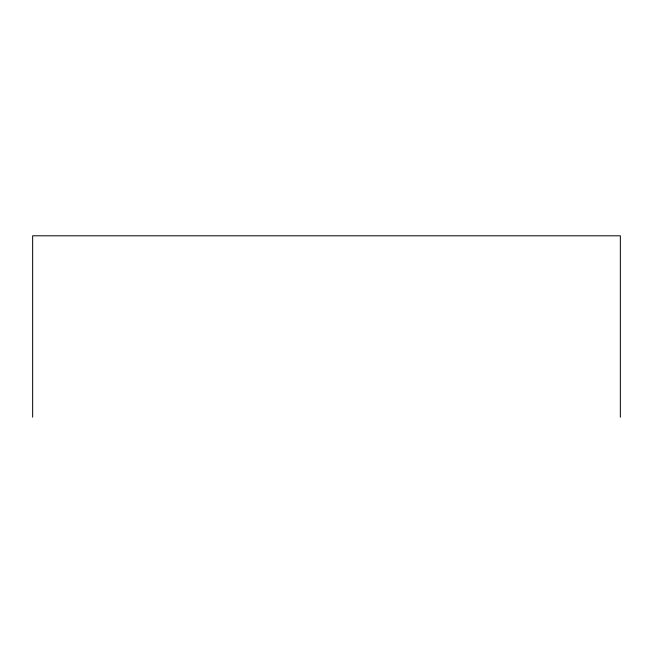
<?xml version="1.0" encoding="UTF-8"?>
<svg xmlns="http://www.w3.org/2000/svg" width="653" height="653" viewBox="0 0 653 653"><rect width="100%" height="100%" fill="white"/><g stroke="black" fill="none" stroke-linecap="round" stroke-linejoin="round"><path stroke-width="0.98" d="M620.35 417.202L620.35 235.798L32.65 235.798L32.65 417.202"/></g></svg>
